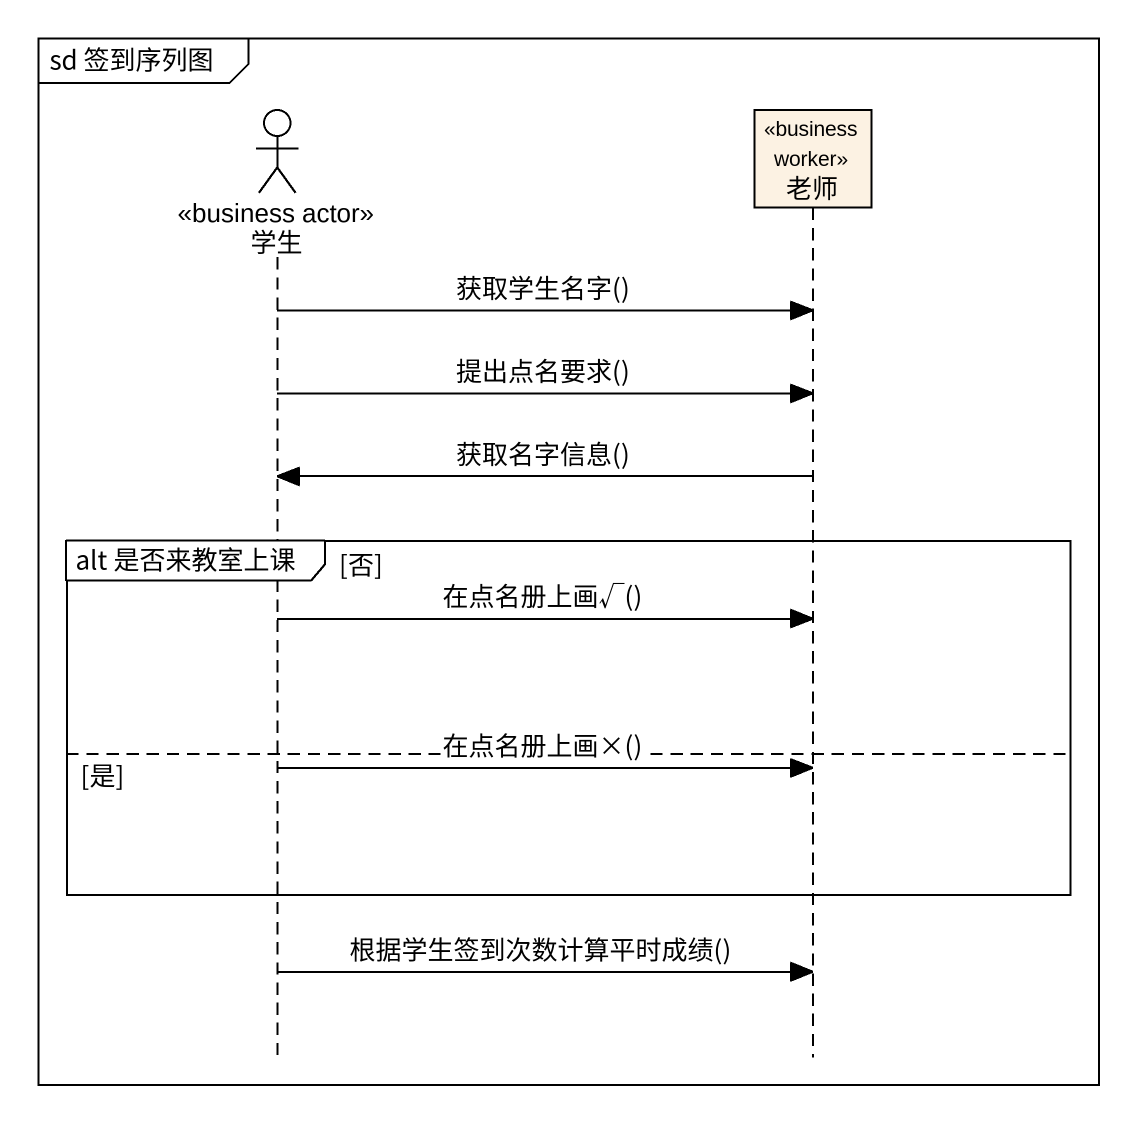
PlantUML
@startuml
mainframe sd 签到序列图
hide footbox
actor 学生 <<business actor>>
participant 老师 <<business worker>>

学生 -> 老师 : 获取学生名字()
学生 -> 老师 : 提出点名要求()
老师 -> 学生 : 获取名字信息()
group alt 是否来教室上课 [否]
  学生 -> 老师 : 在点名册上画√()
else 是
  学生 -> 老师 : 在点名册上画×()
end
学生 -> 老师 : 根据学生签到次数计算平时成绩()
@enduml
